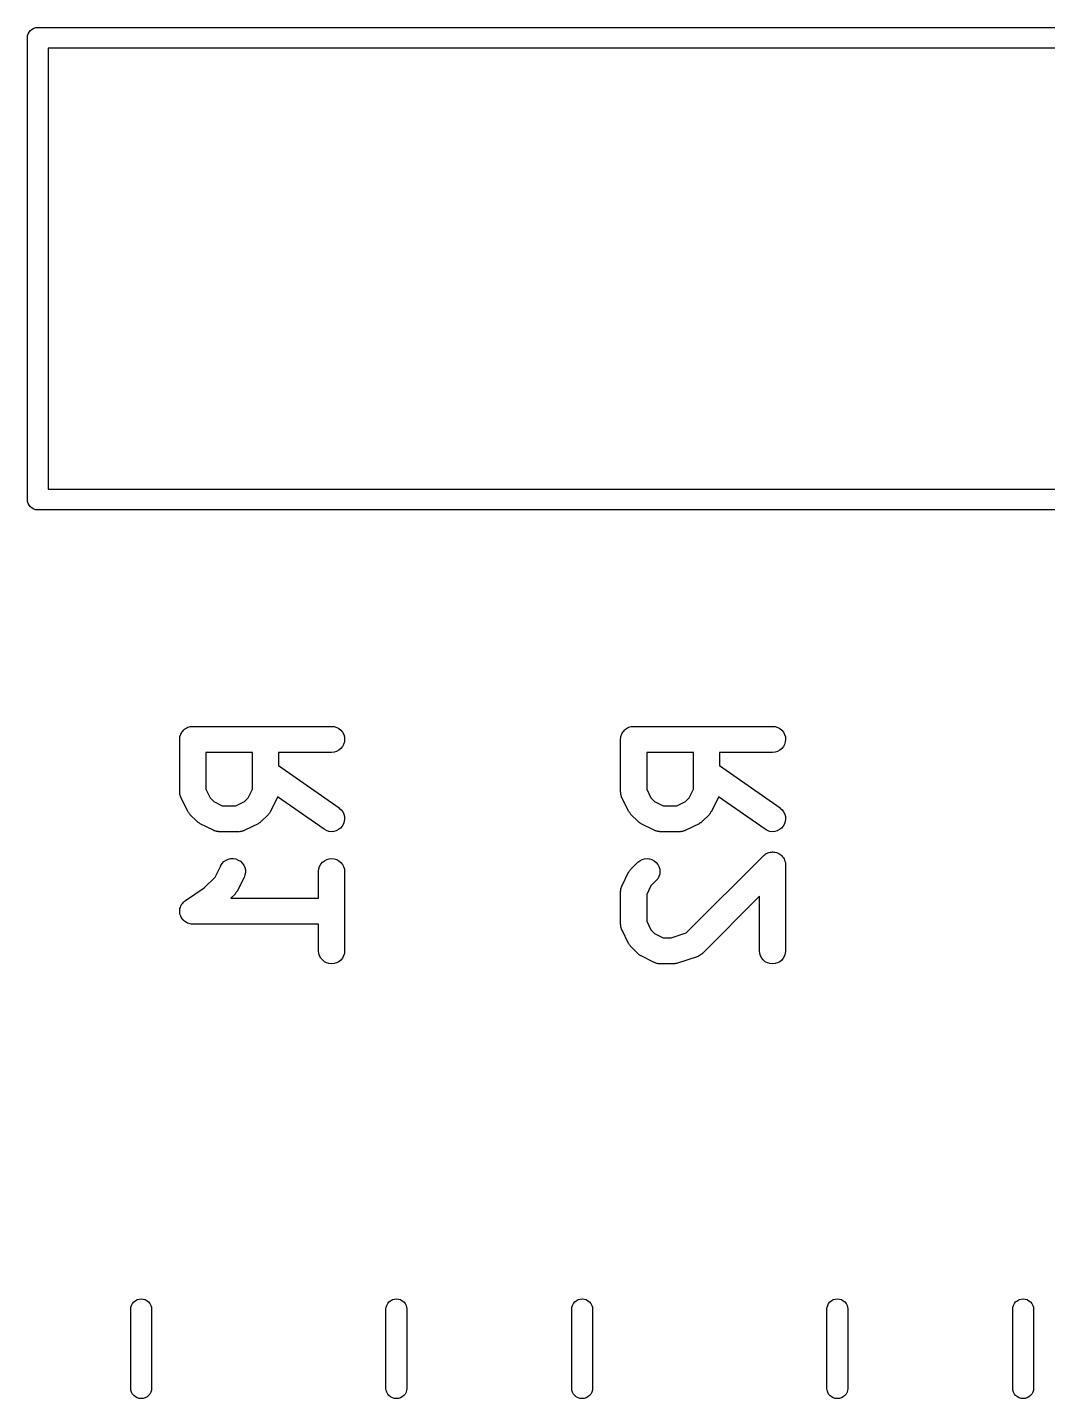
# Model space of a CAD drawing. Extents: x 94.5 to 145.5, y -143.6 to -114.4.
# Drawn here: x 94.49 to 100.37, y -133.51 to -125.61 of the extents above; entities that cross this region are included whole.
import ezdxf

# ---------------------------------------------------------------- set-up
doc = ezdxf.new("R2010")
doc.units = 0
doc.layers.add('BLACK', color=7, linetype='CONTINUOUS')

msp = doc.modelspace()

# ---------------------------------------------------------------- linework, layer by layer
at = {"layer": 'BLACK', "linetype": 'CONTINUOUS'}
for p, q in [((94.4947, -125.67), (94.4959, -125.658)), ((94.495, -125.673), (94.4947, -125.67)), ((94.495, -128.327), (94.495, -125.673)), ((94.4959, -125.658), (94.4993, -125.647)), ((94.4993, -125.647), (94.5049, -125.637)), ((94.5049, -125.637), (94.5124, -125.627)), ((94.5124, -125.627), (94.5215, -125.62)), ((94.5215, -125.62), (94.5319, -125.614)), ((94.5319, -125.614), (94.5432, -125.611)), ((94.5432, -125.611), (94.5521, -125.61)), ((94.5521, -125.61), (94.5521, -125.61)), ((94.5521, -125.61), (94.555, -125.61)), ((94.555, -125.61), (94.5579, -125.61)), ((94.5579, -125.61), (142.872, -125.61)), ((94.615, -125.73), (94.615, -128.27)), ((142.815, -125.73), (94.615, -125.73)), ((94.615, -128.27), (142.815, -128.27)), ((94.4947, -128.33), (94.495, -128.327)), ((94.4959, -128.342), (94.4947, -128.33)), ((94.4993, -128.353), (94.4959, -128.342)), ((94.5049, -128.363), (94.4993, -128.353)), ((94.5124, -128.373), (94.5049, -128.363)), ((94.5215, -128.38), (94.5124, -128.373)), ((94.5319, -128.386), (94.5215, -128.38)), ((94.5432, -128.389), (94.5319, -128.386)), ((94.555, -128.39), (94.5432, -128.389)), ((94.5579, -128.39), (94.555, -128.39)), ((142.872, -128.39), (94.5579, -128.39)), ((95.4256, -129.64), (95.4323, -129.638)), ((95.4323, -129.638), (95.4326, -129.638)), ((95.4326, -129.638), (95.4329, -129.638)), ((95.4329, -129.638), (95.4399, -129.637)), ((95.4399, -129.637), (95.4469, -129.637)), ((95.4469, -129.637), (96.2469, -129.637)), ((96.2469, -129.637), (96.248, -129.637)), ((96.248, -129.637), (96.2625, -129.638)), ((96.2625, -129.638), (96.2764, -129.643)), ((97.9656, -129.64), (97.9723, -129.638)), ((97.9723, -129.638), (97.9726, -129.638)), ((97.9726, -129.638), (97.9728, -129.638)), ((97.9728, -129.638), (97.9799, -129.637)), ((97.9799, -129.637), (97.9869, -129.637)), ((97.9869, -129.637), (98.7869, -129.637)), ((98.7869, -129.637), (98.788, -129.637)), ((98.788, -129.637), (98.8025, -129.638)), ((98.8025, -129.638), (98.8164, -129.643)), ((95.3719, -129.71), (95.3727, -129.703)), ((95.3719, -129.711), (95.3719, -129.71)), ((95.3719, -129.712), (95.3719, -129.711)), ((95.3719, -129.711), (95.3719, -129.711)), ((95.3719, -129.711), (95.3719, -129.711)), ((95.3719, -130.016), (95.3719, -129.712)), ((95.3727, -129.703), (95.3734, -129.696)), ((95.3734, -129.696), (95.3735, -129.696)), ((95.3735, -129.696), (95.3757, -129.689)), ((95.3735, -129.696), (95.3735, -129.696)), ((95.3757, -129.689), (95.3778, -129.682)), ((95.3778, -129.682), (95.3779, -129.682)), ((95.3779, -129.682), (95.378, -129.682)), ((95.378, -129.682), (95.3814, -129.676)), ((95.3814, -129.676), (95.3847, -129.67)), ((95.3847, -129.67), (95.3849, -129.669)), ((95.3849, -129.669), (95.385, -129.669)), ((95.385, -129.669), (95.3896, -129.664)), ((95.3896, -129.664), (95.3941, -129.658)), ((95.3941, -129.658), (95.3943, -129.658)), ((95.3943, -129.658), (95.3944, -129.658)), ((95.3944, -129.658), (95.3999, -129.654)), ((95.3999, -129.654), (95.4054, -129.649)), ((95.4054, -129.649), (95.4056, -129.649)), ((95.4056, -129.649), (95.4058, -129.649)), ((95.4058, -129.649), (95.4121, -129.645)), ((95.4121, -129.645), (95.4183, -129.642)), ((95.4183, -129.642), (95.4186, -129.642)), ((95.4186, -129.642), (95.4188, -129.642)), ((95.4188, -129.642), (95.4256, -129.64)), ((96.2764, -129.643), (96.2893, -129.65)), ((96.2893, -129.65), (96.3005, -129.659)), ((96.3005, -129.659), (96.3097, -129.67)), ((96.3097, -129.67), (96.3164, -129.683)), ((96.3164, -129.683), (96.3206, -129.697)), ((96.3219, -129.712), (96.3204, -129.727)), ((96.3206, -129.697), (96.3219, -129.712)), ((97.9119, -129.71), (97.9127, -129.703)), ((97.9119, -129.711), (97.9119, -129.71)), ((97.9119, -129.712), (97.9119, -129.711)), ((97.9119, -129.711), (97.9119, -129.711)), ((97.9119, -129.711), (97.9119, -129.711)), ((97.9119, -130.016), (97.9119, -129.712)), ((97.9127, -129.703), (97.9134, -129.696)), ((97.9134, -129.696), (97.9135, -129.696)), ((97.9135, -129.696), (97.9157, -129.689)), ((97.9135, -129.696), (97.9135, -129.696)), ((97.9157, -129.689), (97.9178, -129.682)), ((97.9178, -129.682), (97.9179, -129.682)), ((97.9179, -129.682), (97.918, -129.682)), ((97.918, -129.682), (97.9214, -129.676)), ((97.9214, -129.676), (97.9247, -129.67)), ((97.9247, -129.67), (97.9249, -129.669)), ((97.9249, -129.669), (97.925, -129.669)), ((97.925, -129.669), (97.9296, -129.664)), ((97.9296, -129.664), (97.9341, -129.658)), ((97.9341, -129.658), (97.9343, -129.658)), ((97.9343, -129.658), (97.9344, -129.658)), ((97.9344, -129.658), (97.9399, -129.654)), ((97.9399, -129.654), (97.9454, -129.649)), ((97.9454, -129.649), (97.9456, -129.649)), ((97.9456, -129.649), (97.9458, -129.649)), ((97.9458, -129.649), (97.9521, -129.645)), ((97.9521, -129.645), (97.9583, -129.642)), ((97.9583, -129.642), (97.9586, -129.642)), ((97.9586, -129.642), (97.9588, -129.642)), ((97.9588, -129.642), (97.9656, -129.64)), ((98.8164, -129.643), (98.8293, -129.65)), ((98.8293, -129.65), (98.8405, -129.659)), ((98.8405, -129.659), (98.8497, -129.67)), ((98.8497, -129.67), (98.8564, -129.683)), ((98.8564, -129.683), (98.8606, -129.697)), ((98.8619, -129.712), (98.8604, -129.727)), ((98.8606, -129.697), (98.8619, -129.712)), ((95.5219, -129.787), (95.5219, -129.999)), ((95.791, -129.787), (95.5219, -129.787)), ((95.791, -129.999), (95.791, -129.787)), ((96.2469, -129.787), (95.941, -129.787)), ((95.941, -129.787), (95.941, -129.863)), ((96.2615, -129.785), (96.2469, -129.787)), ((96.2755, -129.781), (96.2615, -129.785)), ((96.2884, -129.774), (96.2755, -129.781)), ((96.2998, -129.765), (96.2884, -129.774)), ((96.3091, -129.753), (96.2998, -129.765)), ((96.316, -129.741), (96.3091, -129.753)), ((96.3204, -129.727), (96.316, -129.741)), ((98.0619, -129.787), (98.0619, -129.999)), ((98.331, -129.787), (98.0619, -129.787)), ((98.331, -129.999), (98.331, -129.787)), ((98.7869, -129.787), (98.481, -129.787)), ((98.481, -129.787), (98.481, -129.863)), ((98.8015, -129.785), (98.7869, -129.787)), ((98.8155, -129.781), (98.8015, -129.785)), ((98.8284, -129.774), (98.8155, -129.781)), ((98.8398, -129.765), (98.8284, -129.774)), ((98.8491, -129.753), (98.8398, -129.765)), ((98.856, -129.741), (98.8491, -129.753)), ((98.8604, -129.727), (98.856, -129.741)), ((95.941, -129.863), (96.2899, -130.107)), ((98.481, -129.863), (98.8299, -130.107)), ((95.3721, -130.018), (95.3719, -130.016)), ((95.372, -130.021), (95.3721, -130.018)), ((95.3728, -130.026), (95.372, -130.021)), ((95.3733, -130.031), (95.3728, -130.026)), ((95.374, -130.033), (95.3733, -130.031)), ((95.3743, -130.035), (95.374, -130.033)), ((95.5219, -129.999), (95.5466, -130.048)), ((95.7662, -130.048), (95.791, -129.999)), ((97.9121, -130.018), (97.9119, -130.016)), ((97.912, -130.021), (97.9121, -130.018)), ((97.9128, -130.026), (97.912, -130.021)), ((97.9133, -130.031), (97.9128, -130.026)), ((97.914, -130.033), (97.9133, -130.031)), ((97.9143, -130.035), (97.914, -130.033)), ((98.0619, -129.999), (98.0866, -130.048)), ((98.3062, -130.048), (98.331, -129.999)), ((95.3761, -130.04), (95.3743, -130.035)), ((95.3776, -130.045), (95.3761, -130.04)), ((95.3786, -130.047), (95.3776, -130.045)), ((95.3794, -130.049), (95.3786, -130.047)), ((95.3798, -130.05), (95.3794, -130.049)), ((95.4179, -130.126), (95.3798, -130.05)), ((95.5466, -130.048), (95.5675, -130.069)), ((95.5675, -130.069), (95.617, -130.094)), ((95.617, -130.094), (95.6959, -130.094)), ((95.6959, -130.094), (95.7453, -130.069)), ((95.7453, -130.069), (95.7662, -130.048)), ((95.933, -130.05), (95.8949, -130.126)), ((95.9338, -130.048), (95.933, -130.05)), ((95.9349, -130.046), (95.9338, -130.048)), ((95.9359, -130.043), (95.9349, -130.046)), ((96.2039, -130.23), (95.9359, -130.043)), ((96.2899, -130.107), (96.2908, -130.108)), ((96.2908, -130.108), (96.3017, -130.118)), ((97.9161, -130.04), (97.9143, -130.035)), ((97.9176, -130.045), (97.9161, -130.04)), ((97.9186, -130.047), (97.9176, -130.045)), ((97.9194, -130.049), (97.9186, -130.047)), ((97.9198, -130.05), (97.9194, -130.049)), ((97.9579, -130.126), (97.9198, -130.05)), ((98.0866, -130.048), (98.1075, -130.069)), ((98.1075, -130.069), (98.157, -130.094)), ((98.157, -130.094), (98.2359, -130.094)), ((98.2359, -130.094), (98.2853, -130.069)), ((98.2853, -130.069), (98.3062, -130.048)), ((98.473, -130.05), (98.4349, -130.126)), ((98.4738, -130.048), (98.473, -130.05)), ((98.4749, -130.046), (98.4738, -130.048)), ((98.4759, -130.043), (98.4749, -130.046)), ((98.7439, -130.23), (98.4759, -130.043)), ((98.8299, -130.107), (98.8308, -130.108)), ((98.8308, -130.108), (98.8417, -130.118)), ((95.4202, -130.13), (95.4179, -130.126)), ((95.4221, -130.133), (95.4202, -130.13)), ((95.424, -130.136), (95.4221, -130.133)), ((95.4257, -130.138), (95.424, -130.136)), ((95.4286, -130.141), (95.4257, -130.138)), ((95.4312, -130.145), (95.4286, -130.141)), ((95.432, -130.146), (95.4312, -130.145)), ((95.4701, -130.184), (95.432, -130.146)), ((95.4733, -130.186), (95.4701, -130.184)), ((95.4763, -130.189), (95.4733, -130.186)), ((95.479, -130.191), (95.4763, -130.189)), ((95.4814, -130.193), (95.479, -130.191)), ((95.8357, -130.19), (95.833, -130.192)), ((95.8388, -130.187), (95.8357, -130.19)), ((95.842, -130.184), (95.8388, -130.187)), ((95.8428, -130.184), (95.842, -130.184)), ((95.8809, -130.146), (95.8428, -130.184)), ((95.8836, -130.142), (95.8809, -130.146)), ((95.8865, -130.139), (95.8836, -130.142)), ((95.8882, -130.137), (95.8865, -130.139)), ((95.8902, -130.134), (95.8882, -130.137)), ((95.8922, -130.13), (95.8902, -130.134)), ((95.8945, -130.127), (95.8922, -130.13)), ((95.8949, -130.126), (95.8945, -130.127)), ((96.3017, -130.118), (96.3106, -130.129)), ((96.3106, -130.129), (96.3171, -130.142)), ((96.32, -130.186), (96.3153, -130.199)), ((96.3171, -130.142), (96.3209, -130.156)), ((96.3219, -130.171), (96.32, -130.186)), ((96.3209, -130.156), (96.3219, -130.171)), ((97.9602, -130.13), (97.9579, -130.126)), ((97.9621, -130.133), (97.9602, -130.13)), ((97.964, -130.136), (97.9621, -130.133)), ((97.9657, -130.138), (97.964, -130.136)), ((97.9686, -130.141), (97.9657, -130.138)), ((97.9712, -130.145), (97.9686, -130.141)), ((97.972, -130.146), (97.9712, -130.145)), ((98.0101, -130.184), (97.972, -130.146)), ((98.0133, -130.186), (98.0101, -130.184)), ((98.0163, -130.189), (98.0133, -130.186)), ((98.019, -130.191), (98.0163, -130.189)), ((98.0214, -130.193), (98.019, -130.191)), ((98.3757, -130.19), (98.373, -130.192)), ((98.3788, -130.187), (98.3757, -130.19)), ((98.382, -130.184), (98.3788, -130.187)), ((98.3828, -130.184), (98.382, -130.184)), ((98.4209, -130.146), (98.3828, -130.184)), ((98.4236, -130.142), (98.4209, -130.146)), ((98.4265, -130.139), (98.4236, -130.142)), ((98.4282, -130.137), (98.4265, -130.139)), ((98.4302, -130.134), (98.4282, -130.137)), ((98.4322, -130.13), (98.4302, -130.134)), ((98.4345, -130.127), (98.4322, -130.13)), ((98.4349, -130.126), (98.4345, -130.127)), ((98.8417, -130.118), (98.8506, -130.129)), ((98.8506, -130.129), (98.8571, -130.142)), ((98.86, -130.186), (98.8553, -130.199)), ((98.8571, -130.142), (98.8609, -130.156)), ((98.8619, -130.171), (98.86, -130.186)), ((98.8609, -130.156), (98.8619, -130.171)), ((95.4851, -130.195), (95.4814, -130.193)), ((95.4886, -130.197), (95.4851, -130.195)), ((95.4896, -130.198), (95.4886, -130.197)), ((95.5657, -130.236), (95.4896, -130.198)), ((95.5678, -130.237), (95.5657, -130.236)), ((95.5697, -130.238), (95.5678, -130.237)), ((95.5746, -130.239), (95.5697, -130.238)), ((95.5794, -130.241), (95.5746, -130.239)), ((95.5816, -130.241), (95.5794, -130.241)), ((95.5837, -130.242), (95.5816, -130.241)), ((95.5888, -130.243), (95.5837, -130.242)), ((95.5938, -130.243), (95.5888, -130.243)), ((95.596, -130.243), (95.5938, -130.243)), ((95.5982, -130.244), (95.596, -130.243)), ((95.5993, -130.244), (95.5982, -130.244)), ((95.7136, -130.244), (95.5993, -130.244)), ((95.7158, -130.243), (95.7136, -130.244)), ((95.718, -130.244), (95.7158, -130.243)), ((95.723, -130.243), (95.718, -130.244)), ((95.7281, -130.242), (95.723, -130.243)), ((95.7303, -130.242), (95.7281, -130.242)), ((95.7324, -130.241), (95.7303, -130.242)), ((95.7372, -130.239), (95.7324, -130.241)), ((95.7422, -130.238), (95.7372, -130.239)), ((95.7441, -130.237), (95.7422, -130.238)), ((95.7462, -130.236), (95.7441, -130.237)), ((95.7471, -130.236), (95.7462, -130.236)), ((95.8233, -130.198), (95.7471, -130.236)), ((95.8269, -130.195), (95.8233, -130.198)), ((95.8306, -130.193), (95.8269, -130.195)), ((95.833, -130.192), (95.8306, -130.193)), ((96.2166, -130.237), (96.2039, -130.23)), ((96.2306, -130.242), (96.2166, -130.237)), ((96.2451, -130.244), (96.2306, -130.242)), ((96.2597, -130.243), (96.2451, -130.244)), ((96.2738, -130.239), (96.2597, -130.243)), ((96.2869, -130.232), (96.2738, -130.239)), ((96.2984, -130.223), (96.2869, -130.232)), ((96.308, -130.212), (96.2984, -130.223)), ((96.3153, -130.199), (96.308, -130.212)), ((98.0251, -130.195), (98.0214, -130.193)), ((98.0286, -130.197), (98.0251, -130.195)), ((98.0296, -130.198), (98.0286, -130.197)), ((98.1057, -130.236), (98.0296, -130.198)), ((98.1078, -130.237), (98.1057, -130.236)), ((98.1097, -130.238), (98.1078, -130.237)), ((98.1146, -130.239), (98.1097, -130.238)), ((98.1194, -130.241), (98.1146, -130.239)), ((98.1216, -130.241), (98.1194, -130.241)), ((98.1237, -130.242), (98.1216, -130.241)), ((98.1288, -130.243), (98.1237, -130.242)), ((98.1338, -130.243), (98.1288, -130.243)), ((98.136, -130.243), (98.1338, -130.243)), ((98.1382, -130.244), (98.136, -130.243)), ((98.1393, -130.244), (98.1382, -130.244)), ((98.2536, -130.244), (98.1393, -130.244)), ((98.2558, -130.243), (98.2536, -130.244)), ((98.258, -130.244), (98.2558, -130.243)), ((98.263, -130.243), (98.258, -130.244)), ((98.2681, -130.242), (98.263, -130.243)), ((98.2703, -130.242), (98.2681, -130.242)), ((98.2724, -130.241), (98.2703, -130.242)), ((98.2772, -130.239), (98.2724, -130.241)), ((98.2822, -130.238), (98.2772, -130.239)), ((98.2841, -130.237), (98.2822, -130.238)), ((98.2862, -130.236), (98.2841, -130.237)), ((98.2871, -130.236), (98.2862, -130.236)), ((98.3633, -130.198), (98.2871, -130.236)), ((98.3669, -130.195), (98.3633, -130.198)), ((98.3706, -130.193), (98.3669, -130.195)), ((98.373, -130.192), (98.3706, -130.193)), ((98.7566, -130.237), (98.7439, -130.23)), ((98.7706, -130.242), (98.7566, -130.237)), ((98.7851, -130.244), (98.7706, -130.242)), ((98.7997, -130.243), (98.7851, -130.244)), ((98.8138, -130.239), (98.7997, -130.243)), ((98.8269, -130.232), (98.8138, -130.239)), ((98.8384, -130.223), (98.8269, -130.232)), ((98.848, -130.212), (98.8384, -130.223)), ((98.8553, -130.199), (98.848, -130.212)), ((95.6089, -130.439), (95.6168, -130.427)), ((95.6168, -130.427), (95.627, -130.416)), ((95.627, -130.416), (95.6391, -130.408)), ((95.6391, -130.408), (95.6525, -130.402)), ((95.6525, -130.402), (95.6668, -130.399)), ((95.6668, -130.399), (95.6814, -130.399)), ((95.6814, -130.399), (95.6959, -130.401)), ((95.6959, -130.401), (95.7095, -130.407)), ((95.7095, -130.407), (95.7218, -130.414)), ((95.7218, -130.414), (95.7324, -130.425)), ((95.7324, -130.425), (95.7408, -130.437)), ((96.185, -130.431), (96.1944, -130.42)), ((96.1944, -130.42), (96.2058, -130.411)), ((96.2058, -130.411), (96.2188, -130.404)), ((96.2188, -130.404), (96.2328, -130.4)), ((96.2328, -130.4), (96.2474, -130.398)), ((96.2474, -130.398), (96.262, -130.4)), ((96.262, -130.4), (96.276, -130.404)), ((96.276, -130.404), (96.2888, -130.411)), ((96.2888, -130.411), (96.3001, -130.421)), ((96.3001, -130.421), (96.3094, -130.432)), ((97.972, -130.458), (98.0101, -130.42)), ((98.0101, -130.42), (98.0108, -130.42)), ((98.0108, -130.42), (98.0222, -130.411)), ((98.0222, -130.411), (98.0352, -130.404)), ((98.0352, -130.404), (98.0493, -130.4)), ((98.0493, -130.4), (98.0639, -130.398)), ((98.0639, -130.398), (98.0784, -130.4)), ((98.0784, -130.4), (98.0924, -130.404)), ((98.0924, -130.404), (98.1053, -130.411)), ((98.1053, -130.411), (98.1165, -130.421)), ((98.1165, -130.421), (98.1257, -130.432)), ((98.2892, -130.827), (98.7339, -130.382)), ((98.7339, -130.382), (98.7344, -130.382)), ((98.7344, -130.382), (98.7344, -130.382)), ((98.7344, -130.382), (98.7344, -130.382)), ((98.7344, -130.382), (98.7346, -130.382)), ((98.7346, -130.382), (98.7404, -130.377)), ((98.7404, -130.377), (98.7458, -130.373)), ((98.7458, -130.373), (98.746, -130.373)), ((98.746, -130.373), (98.7461, -130.372)), ((98.7461, -130.372), (98.7525, -130.369)), ((98.7525, -130.369), (98.7588, -130.366)), ((98.7588, -130.366), (98.7589, -130.366)), ((98.7589, -130.366), (98.7591, -130.366)), ((98.7591, -130.366), (98.766, -130.364)), ((98.766, -130.364), (98.7728, -130.362)), ((98.7728, -130.362), (98.773, -130.362)), ((98.773, -130.362), (98.7731, -130.362)), ((98.7731, -130.362), (98.7804, -130.361)), ((98.7804, -130.361), (98.7874, -130.36)), ((98.7874, -130.36), (98.7876, -130.36)), ((98.7876, -130.36), (98.7877, -130.36)), ((98.7877, -130.36), (98.7949, -130.361)), ((98.7949, -130.361), (98.802, -130.362)), ((98.802, -130.362), (98.8021, -130.362)), ((98.8021, -130.362), (98.8022, -130.362)), ((98.8022, -130.362), (98.8091, -130.364)), ((98.8091, -130.364), (98.816, -130.366)), ((98.816, -130.366), (98.8161, -130.366)), ((98.8161, -130.366), (98.8162, -130.366)), ((98.8162, -130.366), (98.8226, -130.37)), ((98.8226, -130.37), (98.8288, -130.373)), ((98.8288, -130.373), (98.8289, -130.373)), ((98.8289, -130.373), (98.8291, -130.373)), ((98.8291, -130.373), (98.8346, -130.378)), ((98.8346, -130.378), (98.8401, -130.382)), ((98.8401, -130.382), (98.8402, -130.383)), ((98.8402, -130.383), (98.8403, -130.383)), ((98.8403, -130.383), (98.8448, -130.388)), ((98.8448, -130.388), (98.8494, -130.394)), ((98.8494, -130.394), (98.8494, -130.394)), ((98.8494, -130.394), (98.8495, -130.394)), ((98.8495, -130.394), (98.8529, -130.4)), ((98.8529, -130.4), (98.8562, -130.407)), ((98.8562, -130.407), (98.8563, -130.407)), ((98.8563, -130.407), (98.8563, -130.407)), ((98.8563, -130.407), (98.8584, -130.414)), ((98.8584, -130.414), (98.8605, -130.421)), ((98.8605, -130.421), (98.8605, -130.421)), ((98.8605, -130.421), (98.8605, -130.421)), ((98.8605, -130.421), (98.8612, -130.428)), ((98.8612, -130.428), (98.8619, -130.435)), ((95.5134, -130.568), (95.5757, -130.505)), ((95.5757, -130.505), (95.6084, -130.44)), ((95.6084, -130.44), (95.6089, -130.439)), ((95.7426, -130.507), (95.7045, -130.583)), ((95.7408, -130.437), (95.7467, -130.45)), ((95.7478, -130.493), (95.7426, -130.507)), ((95.7467, -130.45), (95.7499, -130.464)), ((95.7503, -130.479), (95.7478, -130.493)), ((95.7499, -130.464), (95.7503, -130.479)), ((96.1719, -130.472), (96.1735, -130.458)), ((96.1719, -130.473), (96.1719, -130.472)), ((96.1719, -130.627), (96.1719, -130.473)), ((96.1735, -130.458), (96.178, -130.444)), ((96.178, -130.444), (96.185, -130.431)), ((96.3094, -130.432), (96.3162, -130.445)), ((96.3162, -130.445), (96.3205, -130.459)), ((96.3205, -130.459), (96.3219, -130.473)), ((96.3219, -130.473), (96.3219, -130.931)), ((97.9198, -130.554), (97.9579, -130.478)), ((97.9579, -130.478), (97.9584, -130.477)), ((97.9584, -130.477), (97.9607, -130.474)), ((97.9607, -130.474), (97.9627, -130.47)), ((97.9627, -130.47), (97.9647, -130.467)), ((97.9647, -130.467), (97.9664, -130.465)), ((97.9664, -130.465), (97.9693, -130.462)), ((97.9693, -130.462), (97.972, -130.458)), ((98.1323, -130.502), (98.1254, -130.515)), ((98.1257, -130.432), (98.1325, -130.445)), ((98.1366, -130.488), (98.1323, -130.502)), ((98.1325, -130.445), (98.1367, -130.459)), ((98.1381, -130.474), (98.1366, -130.488)), ((98.1367, -130.459), (98.1381, -130.474)), ((98.8619, -130.435), (98.8619, -130.931)), ((95.4053, -130.64), (95.5134, -130.568)), ((95.704, -130.584), (95.7017, -130.588)), ((95.7045, -130.583), (95.704, -130.584)), ((97.9119, -130.587), (97.9122, -130.584)), ((97.9121, -130.582), (97.913, -130.577)), ((97.9122, -130.584), (97.9121, -130.582)), ((97.913, -130.577), (97.9135, -130.572)), ((97.9135, -130.572), (97.9142, -130.57)), ((97.9142, -130.57), (97.9146, -130.568)), ((97.9146, -130.568), (97.9164, -130.563)), ((97.9164, -130.563), (97.918, -130.558)), ((97.918, -130.558), (97.919, -130.556)), ((97.919, -130.556), (97.9198, -130.554)), ((98.0866, -130.556), (98.0619, -130.605)), ((98.1161, -130.526), (98.0866, -130.556)), ((98.1254, -130.515), (98.1161, -130.526)), ((95.3812, -130.667), (95.3847, -130.66)), ((95.3847, -130.66), (95.3893, -130.655)), ((95.3847, -130.66), (95.3847, -130.66)), ((95.3847, -130.66), (95.3847, -130.66)), ((95.3893, -130.655), (95.394, -130.649)), ((95.394, -130.649), (95.394, -130.649)), ((95.394, -130.649), (95.3941, -130.649)), ((95.3941, -130.649), (95.3994, -130.644)), ((95.3994, -130.644), (95.4053, -130.64)), ((95.6904, -130.603), (95.6661, -130.627)), ((95.6661, -130.627), (96.1719, -130.627)), ((95.6931, -130.599), (95.6904, -130.603)), ((95.696, -130.596), (95.6931, -130.599)), ((95.6977, -130.594), (95.696, -130.596)), ((95.6997, -130.591), (95.6977, -130.594)), ((95.7017, -130.588), (95.6997, -130.591)), ((97.9119, -130.588), (97.9119, -130.587)), ((97.9119, -130.778), (97.9119, -130.588)), ((98.0619, -130.605), (98.0619, -130.76)), ((98.7119, -130.616), (98.3828, -130.946)), ((98.7119, -130.931), (98.7119, -130.616)), ((95.3719, -130.701), (95.3726, -130.694)), ((95.3719, -130.702), (95.3719, -130.701)), ((95.3726, -130.709), (95.3719, -130.702)), ((95.3719, -130.702), (95.3719, -130.702)), ((95.3726, -130.694), (95.3734, -130.687)), ((95.3732, -130.716), (95.3726, -130.709)), ((95.3733, -130.716), (95.3732, -130.716)), ((95.3732, -130.716), (95.3732, -130.716)), ((95.3753, -130.723), (95.3733, -130.716)), ((95.3734, -130.687), (95.3757, -130.68)), ((95.3734, -130.687), (95.3734, -130.687)), ((95.3734, -130.687), (95.3734, -130.687)), ((95.3774, -130.73), (95.3753, -130.723)), ((95.3757, -130.68), (95.3777, -130.673)), ((95.3808, -130.737), (95.3774, -130.73)), ((95.3774, -130.73), (95.3774, -130.73)), ((95.3774, -130.73), (95.3774, -130.73)), ((95.3777, -130.673), (95.3777, -130.673)), ((95.3777, -130.673), (95.3778, -130.673)), ((95.3778, -130.673), (95.3812, -130.667)), ((95.3841, -130.743), (95.3808, -130.737)), ((95.3842, -130.743), (95.3841, -130.743)), ((95.3891, -130.749), (95.3842, -130.743)), ((95.3842, -130.743), (95.3842, -130.743)), ((95.3933, -130.754), (95.3891, -130.749)), ((95.3934, -130.755), (95.3933, -130.754)), ((95.399, -130.759), (95.3934, -130.755)), ((95.3934, -130.755), (95.3934, -130.755)), ((95.4045, -130.764), (95.399, -130.759)), ((95.4046, -130.764), (95.4045, -130.764)), ((95.4107, -130.767), (95.4046, -130.764)), ((95.4046, -130.764), (95.4046, -130.764)), ((95.4174, -130.771), (95.4107, -130.767)), ((95.4175, -130.771), (95.4174, -130.771)), ((95.4174, -130.771), (95.4174, -130.771)), ((95.4241, -130.773), (95.4175, -130.771)), ((95.4313, -130.775), (95.4241, -130.773)), ((95.4314, -130.775), (95.4313, -130.775)), ((95.4386, -130.776), (95.4314, -130.775)), ((95.4314, -130.775), (95.4314, -130.775)), ((95.4459, -130.777), (95.4386, -130.776)), ((95.446, -130.777), (95.4459, -130.777)), ((95.4469, -130.777), (95.446, -130.777)), ((95.446, -130.777), (95.446, -130.777)), ((95.446, -130.777), (95.446, -130.777)), ((96.1719, -130.777), (95.4469, -130.777)), ((96.1719, -130.931), (96.1719, -130.777)), ((97.9121, -130.78), (97.9119, -130.778)), ((97.912, -130.783), (97.9121, -130.78)), ((97.9128, -130.788), (97.912, -130.783)), ((97.9133, -130.793), (97.9128, -130.788)), ((97.914, -130.795), (97.9133, -130.793)), ((97.9143, -130.797), (97.914, -130.795)), ((97.9161, -130.802), (97.9143, -130.797)), ((97.9176, -130.807), (97.9161, -130.802)), ((97.9186, -130.809), (97.9176, -130.807)), ((97.9194, -130.811), (97.9186, -130.809)), ((97.9198, -130.812), (97.9194, -130.811)), ((97.9579, -130.888), (97.9198, -130.812)), ((98.0619, -130.76), (98.0866, -130.81)), ((98.0866, -130.81), (98.1075, -130.831)), ((97.9602, -130.891), (97.9579, -130.888)), ((97.9621, -130.895), (97.9602, -130.891)), ((97.964, -130.898), (97.9621, -130.895)), ((97.9657, -130.9), (97.964, -130.898)), ((97.9686, -130.903), (97.9657, -130.9)), ((98.1075, -130.831), (98.157, -130.856)), ((98.157, -130.856), (98.2033, -130.856)), ((98.2033, -130.856), (98.2892, -130.827)), ((96.1733, -130.945), (96.1719, -130.931)), ((96.1776, -130.959), (96.1733, -130.945)), ((96.1844, -130.972), (96.1776, -130.959)), ((96.1937, -130.983), (96.1844, -130.972)), ((96.3088, -130.973), (96.2994, -130.984)), ((96.3158, -130.96), (96.3088, -130.973)), ((96.3203, -130.946), (96.3158, -130.96)), ((96.3219, -130.932), (96.3203, -130.946)), ((96.3219, -130.931), (96.3219, -130.932)), ((97.9712, -130.907), (97.9686, -130.903)), ((97.972, -130.907), (97.9712, -130.907)), ((98.0101, -130.946), (97.972, -130.907)), ((98.0133, -130.948), (98.0101, -130.946)), ((98.0163, -130.951), (98.0133, -130.948)), ((98.019, -130.953), (98.0163, -130.951)), ((98.0214, -130.955), (98.019, -130.953)), ((98.0251, -130.957), (98.0214, -130.955)), ((98.0286, -130.959), (98.0251, -130.957)), ((98.0296, -130.96), (98.0286, -130.959)), ((98.1057, -130.998), (98.0296, -130.96)), ((98.3535, -130.964), (98.2392, -131.002)), ((98.3555, -130.963), (98.3535, -130.964)), ((98.3576, -130.962), (98.3555, -130.963)), ((98.3622, -130.96), (98.3576, -130.962)), ((98.3668, -130.958), (98.3622, -130.96)), ((98.3687, -130.956), (98.3668, -130.958)), ((98.3706, -130.955), (98.3687, -130.956)), ((98.3746, -130.952), (98.3706, -130.955)), ((98.3788, -130.949), (98.3746, -130.952)), ((98.3803, -130.948), (98.3788, -130.949)), ((98.382, -130.946), (98.3803, -130.948)), ((98.3828, -130.946), (98.382, -130.946)), ((98.7133, -130.945), (98.7119, -130.931)), ((98.7176, -130.959), (98.7133, -130.945)), ((98.7244, -130.972), (98.7176, -130.959)), ((98.7337, -130.983), (98.7244, -130.972)), ((98.8488, -130.973), (98.8394, -130.984)), ((98.8558, -130.96), (98.8488, -130.973)), ((98.8603, -130.946), (98.8558, -130.96)), ((98.8619, -130.932), (98.8603, -130.946)), ((98.8619, -130.931), (98.8619, -130.932)), ((96.205, -130.993), (96.1937, -130.983)), ((96.2178, -131), (96.205, -130.993)), ((96.2318, -131.004), (96.2178, -131)), ((96.2464, -131.006), (96.2318, -131.004)), ((96.261, -131.004), (96.2464, -131.006)), ((96.275, -131), (96.261, -131.004)), ((96.288, -130.993), (96.275, -131)), ((96.2994, -130.984), (96.288, -130.993)), ((98.1078, -130.998), (98.1057, -130.998)), ((98.1097, -131), (98.1078, -130.998)), ((98.1146, -131.001), (98.1097, -131)), ((98.1194, -131.003), (98.1146, -131.001)), ((98.1216, -131.003), (98.1194, -131.003)), ((98.1237, -131.004), (98.1216, -131.003)), ((98.1288, -131.005), (98.1237, -131.004)), ((98.1338, -131.005), (98.1288, -131.005)), ((98.136, -131.005), (98.1338, -131.005)), ((98.1382, -131.006), (98.136, -131.005)), ((98.1393, -131.006), (98.1382, -131.006)), ((98.2155, -131.006), (98.1393, -131.006)), ((98.2197, -131.005), (98.2155, -131.006)), ((98.2239, -131.005), (98.2197, -131.005)), ((98.2269, -131.004), (98.2239, -131.005)), ((98.23, -131.004), (98.2269, -131.004)), ((98.2341, -131.003), (98.23, -131.004)), ((98.2382, -131.002), (98.2341, -131.003)), ((98.2392, -131.002), (98.2382, -131.002)), ((98.745, -130.993), (98.7337, -130.983)), ((98.7578, -131), (98.745, -130.993)), ((98.7718, -131.004), (98.7578, -131)), ((98.7864, -131.006), (98.7718, -131.004)), ((98.801, -131.004), (98.7864, -131.006)), ((98.815, -131), (98.801, -131.004)), ((98.828, -130.993), (98.815, -131)), ((98.8394, -130.984), (98.828, -130.993)), ((95.0999, -132.962), (95.1074, -132.953)), ((95.1074, -132.953), (95.1165, -132.946)), ((95.1165, -132.946), (95.1269, -132.94)), ((95.1269, -132.94), (95.1382, -132.937)), ((95.1382, -132.937), (95.15, -132.936)), ((95.15, -132.936), (95.1618, -132.937)), ((95.1618, -132.937), (95.1731, -132.94)), ((95.1731, -132.94), (95.1835, -132.946)), ((95.1835, -132.946), (95.1926, -132.953)), ((95.1926, -132.953), (95.2001, -132.962)), ((96.5699, -132.962), (96.5774, -132.953)), ((96.5774, -132.953), (96.5865, -132.946)), ((96.5865, -132.946), (96.5969, -132.94)), ((96.5969, -132.94), (96.6082, -132.937)), ((96.6082, -132.937), (96.62, -132.936)), ((96.62, -132.936), (96.6318, -132.937)), ((96.6318, -132.937), (96.6431, -132.94)), ((96.6431, -132.94), (96.6535, -132.946)), ((96.6535, -132.946), (96.6626, -132.953)), ((96.6626, -132.953), (96.6701, -132.962)), ((97.6399, -132.962), (97.6474, -132.953)), ((97.6474, -132.953), (97.6565, -132.946)), ((97.6565, -132.946), (97.6669, -132.94)), ((97.6669, -132.94), (97.6782, -132.937)), ((97.6782, -132.937), (97.69, -132.936)), ((97.69, -132.936), (97.7018, -132.937)), ((97.7018, -132.937), (97.7131, -132.94)), ((97.7131, -132.94), (97.7235, -132.946)), ((97.7235, -132.946), (97.7326, -132.953)), ((97.7326, -132.953), (97.7401, -132.962)), ((99.1099, -132.962), (99.1174, -132.953)), ((99.1174, -132.953), (99.1265, -132.946)), ((99.1265, -132.946), (99.1369, -132.94)), ((99.1369, -132.94), (99.1482, -132.937)), ((99.1482, -132.937), (99.16, -132.936)), ((99.16, -132.936), (99.1718, -132.937)), ((99.1718, -132.937), (99.1831, -132.94)), ((99.1831, -132.94), (99.1935, -132.946)), ((99.1935, -132.946), (99.2026, -132.953)), ((99.2026, -132.953), (99.2101, -132.962)), ((100.18, -132.962), (100.187, -132.953)), ((100.187, -132.953), (100.197, -132.946)), ((100.197, -132.946), (100.207, -132.94)), ((100.207, -132.94), (100.218, -132.937)), ((100.218, -132.937), (100.23, -132.936)), ((100.23, -132.936), (100.242, -132.937)), ((100.242, -132.937), (100.253, -132.94)), ((100.253, -132.94), (100.263, -132.946)), ((100.263, -132.946), (100.273, -132.953)), ((100.273, -132.953), (100.28, -132.962)), ((95.09, -132.993), (95.0909, -132.984)), ((95.09, -133.453), (95.09, -132.993)), ((95.0909, -132.984), (95.0943, -132.973)), ((95.0943, -132.973), (95.0999, -132.962)), ((95.2001, -132.962), (95.2057, -132.973)), ((95.2057, -132.973), (95.2091, -132.984)), ((95.2091, -132.984), (95.21, -132.993)), ((95.21, -132.993), (95.21, -133.453)), ((96.56, -132.993), (96.5609, -132.984)), ((96.56, -133.453), (96.56, -132.993)), ((96.5609, -132.984), (96.5643, -132.973)), ((96.5643, -132.973), (96.5699, -132.962)), ((96.6701, -132.962), (96.6757, -132.973)), ((96.6757, -132.973), (96.6791, -132.984)), ((96.6791, -132.984), (96.68, -132.993)), ((96.68, -132.993), (96.68, -133.453)), ((97.63, -132.993), (97.6309, -132.984)), ((97.63, -133.453), (97.63, -132.993)), ((97.6309, -132.984), (97.6343, -132.973)), ((97.6343, -132.973), (97.6399, -132.962)), ((97.7401, -132.962), (97.7457, -132.973)), ((97.7457, -132.973), (97.7491, -132.984)), ((97.7491, -132.984), (97.75, -132.993)), ((97.75, -132.993), (97.75, -133.453)), ((99.1, -132.993), (99.1009, -132.984)), ((99.1, -133.453), (99.1, -132.993)), ((99.1009, -132.984), (99.1043, -132.973)), ((99.1043, -132.973), (99.1099, -132.962)), ((99.2101, -132.962), (99.2157, -132.973)), ((99.2157, -132.973), (99.2191, -132.984)), ((99.2191, -132.984), (99.22, -132.993)), ((99.22, -132.993), (99.22, -133.453)), ((100.17, -132.993), (100.171, -132.984)), ((100.17, -133.453), (100.17, -132.993)), ((100.171, -132.984), (100.174, -132.973)), ((100.174, -132.973), (100.18, -132.962)), ((100.28, -132.962), (100.286, -132.973)), ((100.286, -132.973), (100.289, -132.984)), ((100.289, -132.984), (100.29, -132.993)), ((100.29, -132.993), (100.29, -133.453)), ((95.0909, -133.462), (95.09, -133.453)), ((95.0943, -133.473), (95.0909, -133.462)), ((95.0999, -133.484), (95.0943, -133.473)), ((95.1074, -133.493), (95.0999, -133.484)), ((95.1165, -133.5), (95.1074, -133.493)), ((95.1269, -133.506), (95.1165, -133.5)), ((95.1382, -133.509), (95.1269, -133.506)), ((95.15, -133.51), (95.1382, -133.509)), ((95.1618, -133.509), (95.15, -133.51)), ((95.1731, -133.506), (95.1618, -133.509)), ((95.1835, -133.5), (95.1731, -133.506)), ((95.1926, -133.493), (95.1835, -133.5)), ((95.2001, -133.484), (95.1926, -133.493)), ((95.2057, -133.473), (95.2001, -133.484)), ((95.2091, -133.462), (95.2057, -133.473)), ((95.21, -133.453), (95.2091, -133.462)), ((96.5609, -133.462), (96.56, -133.453)), ((96.5643, -133.473), (96.5609, -133.462)), ((96.5699, -133.484), (96.5643, -133.473)), ((96.5774, -133.493), (96.5699, -133.484)), ((96.5865, -133.5), (96.5774, -133.493)), ((96.5969, -133.506), (96.5865, -133.5)), ((96.6082, -133.509), (96.5969, -133.506)), ((96.62, -133.51), (96.6082, -133.509)), ((96.6318, -133.509), (96.62, -133.51)), ((96.6431, -133.506), (96.6318, -133.509)), ((96.6535, -133.5), (96.6431, -133.506)), ((96.6626, -133.493), (96.6535, -133.5)), ((96.6701, -133.484), (96.6626, -133.493)), ((96.6757, -133.473), (96.6701, -133.484)), ((96.6791, -133.462), (96.6757, -133.473)), ((96.68, -133.453), (96.6791, -133.462)), ((97.6309, -133.462), (97.63, -133.453)), ((97.6343, -133.473), (97.6309, -133.462)), ((97.6399, -133.484), (97.6343, -133.473)), ((97.6474, -133.493), (97.6399, -133.484)), ((97.6565, -133.5), (97.6474, -133.493)), ((97.6669, -133.506), (97.6565, -133.5)), ((97.6782, -133.509), (97.6669, -133.506)), ((97.69, -133.51), (97.6782, -133.509)), ((97.7018, -133.509), (97.69, -133.51)), ((97.7131, -133.506), (97.7018, -133.509)), ((97.7235, -133.5), (97.7131, -133.506)), ((97.7326, -133.493), (97.7235, -133.5)), ((97.7401, -133.484), (97.7326, -133.493)), ((97.7457, -133.473), (97.7401, -133.484)), ((97.7491, -133.462), (97.7457, -133.473)), ((97.75, -133.453), (97.7491, -133.462)), ((99.1009, -133.462), (99.1, -133.453)), ((99.1043, -133.473), (99.1009, -133.462)), ((99.1099, -133.484), (99.1043, -133.473)), ((99.1174, -133.493), (99.1099, -133.484)), ((99.1265, -133.5), (99.1174, -133.493)), ((99.1369, -133.506), (99.1265, -133.5)), ((99.1482, -133.509), (99.1369, -133.506)), ((99.16, -133.51), (99.1482, -133.509)), ((99.1718, -133.509), (99.16, -133.51)), ((99.1831, -133.506), (99.1718, -133.509)), ((99.1935, -133.5), (99.1831, -133.506)), ((99.2026, -133.493), (99.1935, -133.5)), ((99.2101, -133.484), (99.2026, -133.493)), ((99.2157, -133.473), (99.2101, -133.484)), ((99.2191, -133.462), (99.2157, -133.473)), ((99.22, -133.453), (99.2191, -133.462)), ((100.171, -133.462), (100.17, -133.453)), ((100.174, -133.473), (100.171, -133.462)), ((100.18, -133.484), (100.174, -133.473)), ((100.187, -133.493), (100.18, -133.484)), ((100.197, -133.5), (100.187, -133.493)), ((100.207, -133.506), (100.197, -133.5)), ((100.218, -133.509), (100.207, -133.506)), ((100.23, -133.51), (100.218, -133.509)), ((100.242, -133.509), (100.23, -133.51)), ((100.253, -133.506), (100.242, -133.509)), ((100.263, -133.5), (100.253, -133.506)), ((100.273, -133.493), (100.263, -133.5)), ((100.28, -133.484), (100.273, -133.493)), ((100.286, -133.473), (100.28, -133.484)), ((100.289, -133.462), (100.286, -133.473)), ((100.29, -133.453), (100.289, -133.462))]:
    msp.add_line(p, q, dxfattribs=at)

doc.saveas('drawing.dxf')
